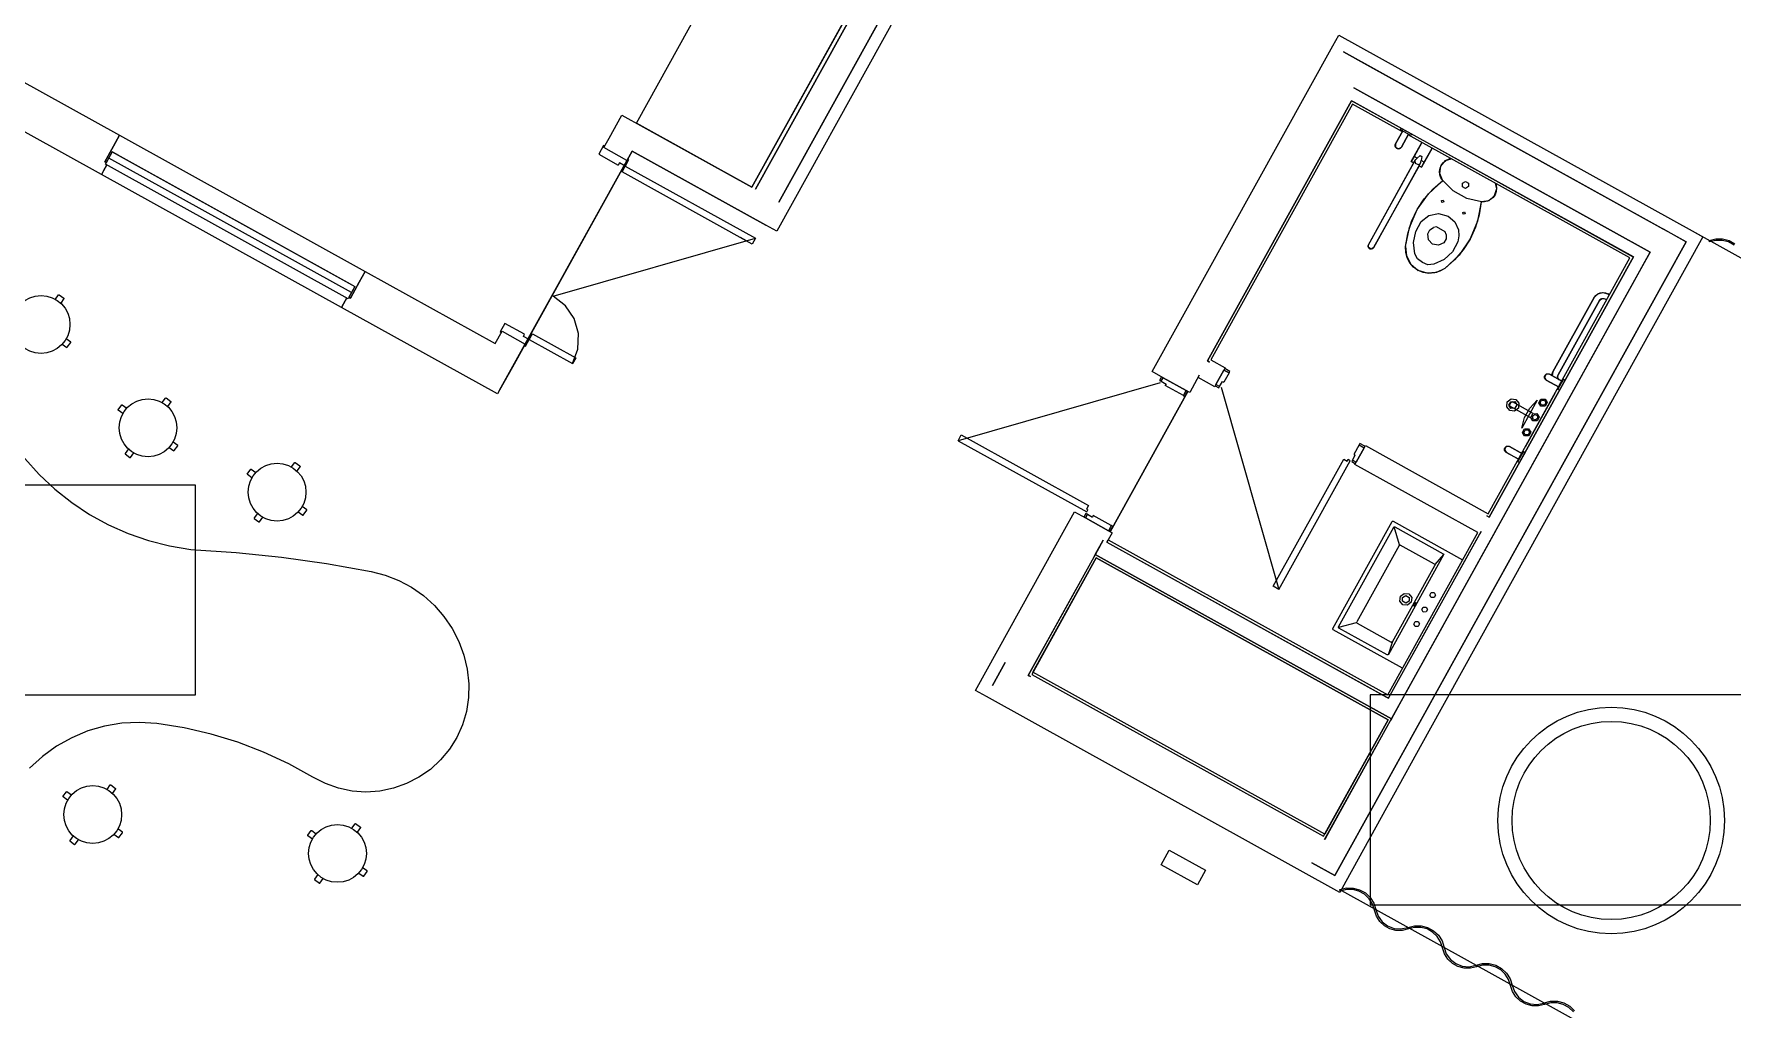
# Model space of a CAD drawing. Header units: metres. Extents: x 3.2 to 22.3, y 0.7 to 22.8.
# Drawn here: x 10.115 to 14.162, y 15.101 to 17.425 of the extents above; entities that cross this region are included whole.
import ezdxf

# ---------------------------------------------------------------- set-up
doc = ezdxf.new("R2010")
doc.units = ezdxf.units.M
for name, color, linetype in [('ARREDI', 9, 'Continuous'), ('PARETI_STRUTTURE', 7, 'Continuous'), ('WAYFINDING_RIQUADRI', 7, 'Continuous')]:
    doc.layers.add(name, color=color, linetype=linetype)

msp = doc.modelspace()

# ---------------------------------------------------------------- linework, layer by layer
at = {"layer": 'ARREDI'}
for points in [[(11.8264, 17.0595), (11.5509, 17.2122), (11.777, 17.6201), (12.0525, 17.4674)], [(13.3739, 17.1549), (13.3727, 17.1533), (13.371, 17.152), (13.3692, 17.1512), (13.3671, 17.1508), (13.3651, 17.1511), (13.3631, 17.1518), (13.3615, 17.1531), (13.3602, 17.1547), (13.3594, 17.1566), (13.3591, 17.1586), (13.3593, 17.1607), (13.3601, 17.1626), (13.3773, 17.1936), (13.3721, 17.1964), (13.374, 17.1998), (13.3981, 17.1865), (13.3962, 17.183), (13.3911, 17.1859)], [(10.3019, 17.1437), (10.8804, 16.823), (10.8642, 16.7938), (10.2857, 17.1145)], [(13.5197, 17.069), (13.5268, 17.0732), (13.534, 17.0692), (13.5341, 17.061), (13.5271, 17.0568), (13.5199, 17.0608)], [(13.4748, 17.0245), (13.4706, 17.0233), (13.4694, 17.0275), (13.4736, 17.0287)], [(13.5203, 16.9993), (13.5245, 17.0005), (13.5257, 16.9963), (13.5216, 16.9951)], [(13.7191, 16.6), (13.7174, 16.6013), (13.7161, 16.6029), (13.7153, 16.6048), (13.715, 16.6068), (13.7152, 16.6089), (13.716, 16.6108), (13.7172, 16.6124), (13.7188, 16.6137), (13.7207, 16.6145), (13.7228, 16.6149), (13.7248, 16.6146), (13.7267, 16.6139), (13.7577, 16.5967), (13.7606, 16.6018), (13.764, 16.5999), (13.7507, 16.5758), (13.7472, 16.5777), (13.7501, 16.5829)], [(13.6321, 16.5273), (13.6249, 16.5364), (13.6262, 16.548), (13.6353, 16.5552), (13.6469, 16.5539), (13.6541, 16.5448), (13.6528, 16.5332), (13.6437, 16.526)], [(13.6611, 16.4857), (13.6676, 16.5105), (13.6799, 16.533), (13.6974, 16.5518)], [(13.7394, 16.5677), (13.6695, 16.4415)], [(13.7213, 16.5465), (13.7166, 16.5379), (13.7067, 16.5377), (13.7016, 16.5461), (13.7064, 16.5547), (13.7163, 16.5549)], [(13.7082, 16.5404), (13.7048, 16.5462), (13.708, 16.552), (13.7147, 16.5521), (13.7182, 16.5464), (13.7149, 16.5405)], [(13.644, 16.5487), (13.6488, 16.5408), (13.6443, 16.5327), (13.635, 16.5325), (13.6303, 16.5404), (13.6347, 16.5485)], [(13.702, 16.5116), (13.6972, 16.503), (13.6874, 16.5028), (13.6823, 16.5112), (13.6871, 16.5199), (13.6969, 16.52)], [(13.6927, 16.518), (13.6985, 16.5148), (13.6986, 16.5082), (13.6929, 16.5048), (13.6871, 16.508), (13.687, 16.5146)], [(13.677, 16.4841), (13.6821, 16.4757), (13.6773, 16.4671), (13.6675, 16.4669), (13.6624, 16.4753), (13.6672, 16.4839)], [(13.6693, 16.4694), (13.6659, 16.4752), (13.6691, 16.481), (13.6758, 16.4811), (13.6793, 16.4754), (13.676, 16.4696)], [(13.6236, 16.4278), (13.622, 16.4291), (13.6207, 16.4307), (13.6199, 16.4326), (13.6196, 16.4346), (13.6198, 16.4367), (13.6205, 16.4386), (13.6218, 16.4402), (13.6234, 16.4415), (13.6253, 16.4424), (13.6273, 16.4427), (13.6294, 16.4424), (13.6313, 16.4417), (13.6623, 16.4245), (13.6651, 16.4296), (13.6686, 16.4277), (13.6552, 16.4036), (13.6518, 16.4055), (13.6546, 16.4107)], [(13.3773, 16.0647), (13.3703, 16.0735), (13.3716, 16.0848), (13.3804, 16.0918), (13.3916, 16.0905), (13.3987, 16.0817), (13.3974, 16.0705), (13.3885, 16.0634)], [(13.3843, 16.0867), (13.3922, 16.0823), (13.3924, 16.0732), (13.3846, 16.0686), (13.3767, 16.073), (13.3765, 16.082)], [(13.4086, 16.0699), (13.4072, 16.065), (13.4038, 16.0613), (13.4052, 16.0661)], [(13.4519, 16.0938), (13.4555, 16.0879), (13.4522, 16.0818), (13.4453, 16.0817), (13.4417, 16.0876), (13.4451, 16.0936)], [(13.4071, 16.0128), (13.4035, 16.0187), (13.4069, 16.0248), (13.4138, 16.0249), (13.4173, 16.019), (13.414, 16.013)], [(13.4329, 16.0593), (13.4364, 16.0534), (13.4331, 16.0474), (13.4262, 16.0473), (13.4226, 16.0532), (13.426, 16.0592)], [(12.8019, 15.4453), (12.821, 15.4797), (12.9071, 15.432), (12.888, 15.3975)], [(13.3097, 15.3371), (13.3051, 15.3515), (13.2971, 15.3643), (13.2861, 15.3747), (13.2729, 15.382), (13.2583, 15.3858), (13.2431, 15.3859), (13.2285, 15.3821), (13.2273, 15.3859), (13.2429, 15.3898), (13.2588, 15.3897), (13.2743, 15.3857), (13.2883, 15.3779), (13.3, 15.367), (13.3085, 15.3534), (13.3134, 15.3382), (13.3188, 15.3227), (13.3284, 15.3094), (13.3413, 15.2994), (13.3566, 15.2935), (13.373, 15.2922), (13.389, 15.2956), (13.3908, 15.2921), (13.3762, 15.2886), (13.3611, 15.2887), (13.3466, 15.2926), (13.3334, 15.2999), (13.3225, 15.3102), (13.3144, 15.3228)], [(13.4719, 15.2472), (13.4674, 15.2616), (13.4593, 15.2744), (13.4484, 15.2848), (13.4352, 15.2921), (13.4205, 15.2959), (13.4054, 15.2959), (13.3908, 15.2922), (13.3896, 15.2959), (13.4051, 15.2998), (13.4211, 15.2997), (13.4366, 15.2957), (13.4506, 15.288), (13.4622, 15.277), (13.4708, 15.2635), (13.4757, 15.2483), (13.4811, 15.2328), (13.4907, 15.2195), (13.5036, 15.2095), (13.5189, 15.2035), (13.5353, 15.2023), (13.5513, 15.2057), (13.5531, 15.2022), (13.5385, 15.1986), (13.5234, 15.1988), (13.5089, 15.2026), (13.4957, 15.2099), (13.4848, 15.2202), (13.4767, 15.2329)], [(13.6342, 15.1572), (13.6296, 15.1716), (13.6216, 15.1844), (13.6107, 15.1948), (13.5975, 15.2021), (13.5828, 15.2059), (13.5677, 15.2059), (13.5531, 15.2022), (13.5519, 15.2059), (13.5674, 15.2098), (13.5834, 15.2098), (13.5989, 15.2057), (13.6129, 15.198), (13.6245, 15.187), (13.6331, 15.1735), (13.638, 15.1583), (13.6434, 15.1428), (13.6529, 15.1295), (13.6659, 15.1195), (13.6812, 15.1136), (13.6975, 15.1123), (13.7136, 15.1157), (13.7154, 15.1122), (13.7008, 15.1087), (13.6857, 15.1088), (13.6712, 15.1126), (13.658, 15.1199), (13.647, 15.1302), (13.639, 15.1429)]]:
    msp.add_lwpolyline(points, close=True, dxfattribs=at)
for points in [[(13.3721, 17.1964), (13.374, 17.1999)], [(13.374, 17.1998), (13.3982, 17.1865)], [(13.447, 17.1527), (13.4219, 17.1074), (13.416, 17.1107), (13.3079, 16.9158), (13.3068, 16.9143), (13.3054, 16.9131), (13.3037, 16.9124), (13.3019, 16.9121), (13.3, 16.9123), (13.2983, 16.913), (13.2968, 16.9141), (13.2957, 16.9155), (13.2949, 16.9172), (13.2947, 16.9191), (13.2949, 16.9209), (13.2956, 16.9226), (13.4036, 17.1175), (13.3977, 17.1208), (13.4228, 17.1661), (13.4044, 17.1328)], [(13.3773, 17.1936), (13.3601, 17.1626), (13.3602, 17.1547), (13.3671, 17.1508), (13.3739, 17.1549), (13.3911, 17.1859)], [(13.3962, 17.183), (13.3721, 17.1964)], [(13.3981, 17.1865), (13.3962, 17.183)], [(10.8723, 16.8084), (10.2938, 17.1291)], [(13.2956, 16.9226), (13.4063, 17.1224), (13.4071, 17.1172), (13.4139, 17.1135), (13.4187, 17.1155)], [(13.308, 16.9158), (13.4187, 17.1155), (13.42, 17.1191), (13.4212, 17.1235)], [(13.384, 16.9181), (13.389, 16.9487), (13.3982, 16.9782), (13.4115, 17.0061), (13.4285, 17.0319), (13.449, 17.0551), (13.4726, 17.0752), (13.4683, 17.0818), (13.4657, 17.0894), (13.4651, 17.0973), (13.4664, 17.1052), (13.4695, 17.1125), (13.4744, 17.1188), (13.4806, 17.1237), (13.4878, 17.127), (13.492, 17.1277)], [(13.4044, 17.1328), (13.3977, 17.1208)], [(13.3977, 17.1208), (13.4036, 17.1175)], [(13.4117, 17.1287), (13.4044, 17.1328)], [(13.4063, 17.1224), (13.4087, 17.1254), (13.4117, 17.1287), (13.419, 17.1349), (13.4226, 17.133), (13.4212, 17.1235)], [(13.4285, 17.1194), (13.4212, 17.1235)], [(13.4219, 17.1074), (13.4285, 17.1194), (13.447, 17.1527)], [(13.4719, 17.076), (13.4653, 17.0922), (13.4679, 17.1094), (13.4792, 17.1228), (13.4926, 17.1274)], [(13.416, 17.1107), (13.4219, 17.1074)], [(13.5982, 17.0688), (13.5998, 17.065), (13.6008, 17.0571), (13.5999, 17.0492), (13.5972, 17.0417), (13.5926, 17.0352), (13.5867, 17.0299), (13.5796, 17.0262), (13.5719, 17.0244), (13.5639, 17.0245), (13.5594, 16.9939), (13.5506, 16.9643), (13.5377, 16.9361), (13.5211, 16.9101), (13.5009, 16.8866), (13.4776, 16.8662), (13.466, 16.8594), (13.4531, 16.8553), (13.4396, 16.8543), (13.4263, 16.8563), (13.4138, 16.8614), (13.4028, 16.8693), (13.394, 16.8796), (13.3878, 16.8915), (13.3844, 16.9046), (13.384, 16.9181), (13.3863, 16.8958), (13.3967, 16.8759), (13.4138, 16.8614)], [(13.3841, 16.9181), (13.3931, 16.9636), (13.4115, 17.0062), (13.4384, 17.044), (13.4727, 17.0752)], [(13.565, 17.0244), (13.5297, 17.0329), (13.4978, 17.0506), (13.4719, 17.076)], [(13.5976, 17.0692), (13.6008, 17.0553), (13.5954, 17.0387), (13.5822, 17.0273), (13.565, 17.0244)], [(13.4212, 16.9776), (13.4396, 16.9922), (13.4627, 16.9969), (13.4854, 16.9906)], [(13.5639, 17.0247), (13.5555, 16.979), (13.5378, 16.9362), (13.5114, 16.898), (13.4776, 16.8662)], [(13.4059, 16.9012), (13.4028, 16.9279), (13.4081, 16.9542), (13.4212, 16.9776)], [(13.4371, 16.9485), (13.4419, 16.9579), (13.4509, 16.9634)], [(13.4575, 16.9653), (13.4509, 16.9634)], [(13.4787, 16.9535), (13.4575, 16.9653)], [(13.4854, 16.9906), (13.5011, 16.977), (13.51, 16.9582)], [(13.51, 16.9582), (13.5113, 16.9436), (13.5084, 16.9293)], [(13.308, 16.9158), (13.3019, 16.9121), (13.2957, 16.9156), (13.2955, 16.9226)], [(13.4753, 16.9273), (13.4624, 16.9211), (13.4484, 16.9238), (13.4387, 16.9343), (13.4371, 16.9485)], [(13.5084, 16.9293), (13.4955, 16.9057), (13.4759, 16.8873), (13.4517, 16.8758)], [(13.4806, 16.9469), (13.4807, 16.9364), (13.4753, 16.9273)], [(13.4806, 16.9469), (13.4787, 16.9535)], [(14.1667, 16.9217), (14.1534, 16.9291), (14.1386, 16.9329), (14.1234, 16.9329), (14.1086, 16.9291), (14.1074, 16.9329), (14.1231, 16.9368), (14.1392, 16.9368), (14.1548, 16.9328), (14.169, 16.9249)], [(13.4242, 16.8802), (13.4126, 16.8886), (13.4059, 16.9012)], [(13.4517, 16.8758), (13.4374, 16.8748), (13.4242, 16.8802)], [(13.4776, 16.8662), (13.4575, 16.8563), (13.4351, 16.8546), (13.4138, 16.8614)], [(10.1664, 16.7925), (10.1743, 16.8033)], [(10.1743, 16.8033), (10.1754, 16.8035)], [(10.1754, 16.8035), (10.1869, 16.7951)], [(10.187, 16.794), (10.1791, 16.7832)], [(10.1869, 16.7951), (10.187, 16.794)], [(13.7326, 16.6106), (13.7329, 16.6136), (13.7352, 16.6194), (13.8334, 16.7964), (13.8371, 16.8015), (13.842, 16.8054), (13.8477, 16.8079), (13.854, 16.8088), (13.8602, 16.8081), (13.866, 16.8058), (13.8701, 16.8035), (13.866, 16.8058)], [(13.8334, 16.7964), (13.7352, 16.6194)], [(13.7486, 16.6018), (13.7478, 16.6027), (13.7468, 16.6051), (13.7464, 16.6076), (13.7467, 16.6102), (13.7476, 16.6126), (13.8458, 16.7896), (13.8473, 16.7916), (13.8493, 16.7932), (13.8517, 16.7943), (13.8542, 16.7946), (13.8567, 16.7943), (13.8591, 16.7934), (13.8633, 16.7911)], [(13.8334, 16.7964), (13.842, 16.8054), (13.8539, 16.8088), (13.866, 16.8058)], [(13.8458, 16.7896), (13.8517, 16.7943), (13.8591, 16.7934)], [(13.8591, 16.7934), (13.8633, 16.7911)], [(13.8458, 16.7896), (13.7476, 16.6126)], [(10.1829, 16.6858), (10.1937, 16.6779)], [(10.203, 16.6906), (10.1922, 16.6985)], [(10.1937, 16.6779), (10.1948, 16.6781)], [(10.1948, 16.6781), (10.2032, 16.6895)], [(10.2032, 16.6895), (10.203, 16.6906)], [(13.7577, 16.5967), (13.7267, 16.6139), (13.7188, 16.6137), (13.715, 16.6068), (13.7191, 16.6), (13.7501, 16.5829)], [(13.7352, 16.6194), (13.733, 16.6104)], [(13.7501, 16.6009), (13.7468, 16.6051), (13.7476, 16.6126)], [(13.7472, 16.5777), (13.7606, 16.6018)], [(13.764, 16.5999), (13.7507, 16.5758)], [(13.7606, 16.6018), (13.764, 16.5999)], [(10.4213, 16.5463), (10.4292, 16.5572)], [(10.4292, 16.5572), (10.4303, 16.5573)], [(10.4303, 16.5573), (10.4418, 16.5489)], [(13.7507, 16.5758), (13.7472, 16.5777)], [(10.3163, 16.5295), (10.3247, 16.541)], [(10.3165, 16.5284), (10.3163, 16.5295)], [(10.3273, 16.5205), (10.3165, 16.5284)], [(10.3247, 16.541), (10.3258, 16.5411)], [(10.3258, 16.5411), (10.3366, 16.5332)], [(10.4419, 16.5478), (10.434, 16.537)], [(10.4418, 16.5489), (10.4419, 16.5478)], [(13.6824, 16.5101), (13.6327, 16.5376), (13.6323, 16.5412), (13.6351, 16.5464), (13.6385, 16.5479)], [(13.6881, 16.5204), (13.6385, 16.5479)], [(10.3404, 16.4359), (10.3325, 16.425)], [(10.4378, 16.4396), (10.4486, 16.4317)], [(10.4579, 16.4444), (10.4471, 16.4524)], [(10.4486, 16.4317), (10.4497, 16.4319)], [(10.4497, 16.4319), (10.4581, 16.4433)], [(10.4581, 16.4433), (10.4579, 16.4444)], [(13.6623, 16.4245), (13.6313, 16.4417), (13.6234, 16.4415), (13.6196, 16.4346), (13.6236, 16.4279), (13.6546, 16.4107)], [(13.6518, 16.4055), (13.6651, 16.4296)], [(13.6651, 16.4296), (13.6686, 16.4277)], [(10.0933, 16.4135), (10.1276, 16.3753), (10.165, 16.34), (10.2053, 16.3081), (10.2481, 16.2797), (10.2931, 16.255), (10.3401, 16.2342), (10.3886, 16.2174), (10.4384, 16.2048), (10.4891, 16.1964), (10.5972, 16.189), (10.705, 16.1778), (10.8123, 16.1628), (10.9191, 16.144), (10.9527, 16.1354), (10.985, 16.1228), (11.0155, 16.1063), (11.0439, 16.0864), (11.0696, 16.0631), (11.0924, 16.0369), (11.1118, 16.0082), (11.1276, 15.9773), (11.1397, 15.9448), (11.1477, 15.9111), (11.1516, 15.8766), (11.151, 15.8435), (11.1461, 15.8107), (11.1367, 15.7789), (11.1231, 15.7486), (11.1056, 15.7205), (11.0845, 15.695), (11.0601, 15.6725), (11.0329, 15.6536), (11.0034, 15.6385), (10.9721, 15.6275), (10.9397, 15.6208), (10.9066, 15.6185), (10.8735, 15.6208), (10.8411, 15.6274), (10.8098, 15.6384), (10.7803, 15.6535), (10.7225, 15.6855), (10.6626, 15.7135), (10.6009, 15.7372), (10.5377, 15.7565), (10.4733, 15.7714), (10.408, 15.7817), (10.3665, 15.7844), (10.3249, 15.7823), (10.2839, 15.7755), (10.2439, 15.7639), (10.2055, 15.7479), (10.1692, 15.7275), (10.1355, 15.7031), (10.1048, 15.675)], [(10.3325, 16.425), (10.3327, 16.4239)], [(10.3327, 16.4239), (10.3441, 16.4156)], [(10.3441, 16.4156), (10.3452, 16.4157)], [(10.3452, 16.4157), (10.3532, 16.4266)], [(10.7289, 16.3929), (10.7368, 16.4037)], [(10.7368, 16.4037), (10.7379, 16.4039)], [(10.7379, 16.4039), (10.7493, 16.3955)], [(10.7495, 16.3944), (10.7416, 16.3836)], [(10.7493, 16.3955), (10.7495, 16.3944)], [(13.6552, 16.4036), (13.6518, 16.4055)], [(13.6686, 16.4277), (13.6552, 16.4036)], [(10.6239, 16.3761), (10.6323, 16.3876)], [(10.6241, 16.375), (10.6239, 16.3761)], [(10.6349, 16.3671), (10.6241, 16.375)], [(10.6323, 16.3876), (10.6334, 16.3877)], [(10.6334, 16.3877), (10.6442, 16.3798)], [(10.648, 16.2824), (10.6401, 16.2716)], [(10.6401, 16.2716), (10.6403, 16.2705)], [(10.6403, 16.2705), (10.6517, 16.2621)], [(10.6528, 16.2623), (10.6607, 16.2731)], [(10.7454, 16.2862), (10.7562, 16.2783)], [(10.7655, 16.291), (10.7547, 16.299)], [(10.7562, 16.2783), (10.7573, 16.2785)], [(10.7573, 16.2785), (10.7657, 16.2899)], [(10.7657, 16.2899), (10.7655, 16.291)], [(10.6517, 16.2622), (10.6528, 16.2623)], [(13.2108, 16.008), (13.3521, 16.2628)], [(13.2242, 16.0118), (13.3559, 16.2494)], [(13.3521, 16.2628), (13.3532, 16.2637), (13.3547, 16.2636)], [(13.3548, 16.2636), (13.52, 16.1719)], [(13.3559, 16.2494), (13.3571, 16.2504), (13.3586, 16.2502)], [(13.3694, 16.2073), (13.3571, 16.2504)], [(13.3586, 16.2502), (13.4739, 16.1862)], [(13.3685, 16.2056), (13.2676, 16.0236)], [(13.3685, 16.2056), (13.3696, 16.2065), (13.3711, 16.2064)], [(13.4528, 16.1611), (13.3711, 16.2064)], [(13.4739, 16.1862), (13.4749, 16.1851), (13.4747, 16.1836)], [(13.4747, 16.1836), (13.343, 15.946)], [(13.3527, 15.9764), (13.4536, 16.1584)], [(13.4528, 16.1611), (13.4537, 16.1599), (13.4536, 16.1584)], [(13.4545, 16.1602), (13.475, 16.1844)], [(13.2116, 16.0053), (13.2106, 16.0065), (13.2108, 16.008)], [(13.3769, 15.9137), (13.2116, 16.0053)], [(13.2666, 16.0219), (13.224, 16.0103)], [(13.2249, 16.0091), (13.224, 16.0103), (13.2242, 16.0118)], [(13.3403, 15.9452), (13.225, 16.0091)], [(13.2684, 16.0209), (13.2674, 16.0221), (13.2676, 16.0236)], [(13.2684, 16.0209), (13.35, 15.9757)], [(13.343, 15.9459), (13.3418, 15.945), (13.3403, 15.9452)], [(13.3517, 15.9747), (13.3424, 15.9453)], [(13.3527, 15.9764), (13.3515, 15.9755), (13.35, 15.9757)], [(10.2895, 15.6246), (10.2974, 15.6354)], [(10.2974, 15.6354), (10.2985, 15.6356)], [(10.2985, 15.6356), (10.31, 15.6272)], [(10.3101, 15.6261), (10.3022, 15.6153)], [(10.31, 15.6272), (10.3101, 15.6261)], [(10.1845, 15.6078), (10.1929, 15.6193)], [(10.1847, 15.6067), (10.1845, 15.6078)], [(10.1955, 15.5988), (10.1847, 15.6067)], [(10.1929, 15.6193), (10.194, 15.6194)], [(10.194, 15.6194), (10.2048, 15.6115)], [(10.8728, 15.5322), (10.8808, 15.543)], [(10.8808, 15.543), (10.8819, 15.5432)], [(10.8819, 15.5432), (10.8933, 15.5348)], [(10.2086, 15.5141), (10.2007, 15.5033)], [(10.2007, 15.5033), (10.2009, 15.5022)], [(10.2009, 15.5022), (10.2123, 15.4938)], [(10.2134, 15.494), (10.2213, 15.5048)], [(10.306, 15.5179), (10.3168, 15.51)], [(10.3261, 15.5227), (10.3153, 15.5306)], [(10.3168, 15.51), (10.3179, 15.5102)], [(10.3179, 15.5102), (10.3263, 15.5216)], [(10.3263, 15.5216), (10.3261, 15.5227)], [(10.7679, 15.5154), (10.7763, 15.5268)], [(10.768, 15.5143), (10.7679, 15.5154)], [(10.7789, 15.5064), (10.768, 15.5143)], [(10.7763, 15.5268), (10.7774, 15.527)], [(10.7774, 15.527), (10.7882, 15.5191)], [(10.8935, 15.5337), (10.8855, 15.5229)], [(10.8933, 15.5348), (10.8935, 15.5337)], [(10.2123, 15.4938), (10.2134, 15.494)], [(10.792, 15.4217), (10.7841, 15.4109)], [(10.8894, 15.4255), (10.9002, 15.4176)], [(10.9095, 15.4303), (10.8986, 15.4382)], [(10.9002, 15.4176), (10.9013, 15.4178)], [(10.9013, 15.4178), (10.9096, 15.4292)], [(10.9096, 15.4292), (10.9095, 15.4303)], [(10.7841, 15.4109), (10.7842, 15.4098)], [(10.7842, 15.4098), (10.7957, 15.4014)], [(10.7957, 15.4014), (10.7968, 15.4016)], [(10.7968, 15.4016), (10.8047, 15.4124)], [(13.7839, 15.0944), (13.7729, 15.1048), (13.7597, 15.1122), (13.7451, 15.1159), (13.73, 15.116), (13.7154, 15.1122), (13.7142, 15.116), (13.7297, 15.1199), (13.7457, 15.1198), (13.7612, 15.1158), (13.7752, 15.108), (13.7868, 15.0971)]]:
    msp.add_lwpolyline(points, dxfattribs=at)
for centre, radius in [((10.1323, 16.7326), 0.0689), ((10.3872, 16.4864), 0.0689), ((10.6948, 16.333), 0.0689), ((13.874, 15.5506), 0.27), ((13.874, 15.5506), 0.2362), ((10.2554, 15.5647), 0.0689), ((10.8387, 15.4723), 0.0689)]:
    msp.add_circle(centre, radius, dxfattribs=at)
at = {"layer": 'PARETI_STRUTTURE'}
for points in [[(11.8264, 17.0595), (12.9403, 19.0689)], [(12.9403, 19.0689), (12.9489, 19.0641), (11.835, 17.0547)], [(11.835, 17.0547), (12.9489, 19.0641)], [(12.845, 18.7469), (11.8901, 17.0242)], [(12.8565, 18.7067), (11.8854, 16.9548), (11.8595, 16.9691)], [(11.8901, 17.0242), (12.8307, 18.7211)], [(9.3425, 17.7251), (10.3194, 17.1835)], [(10.2815, 17.0988), (10.2767, 17.0902), (9.2928, 17.6356)], [(13.2106, 17.3963), (13.2249, 17.4221), (14.0669, 16.9554)], [(12.8061, 16.6057), (12.7803, 16.6201), (13.2106, 17.3963)], [(13.2364, 17.382), (13.2915, 17.3514)], [(14.0525, 16.9295), (13.2364, 17.382)], [(13.2915, 17.3514), (13.9974, 16.9601)], [(13.9669, 16.905), (13.2609, 17.2963)], [(13.2609, 17.2963), (13.2696, 17.2915)], [(13.2696, 17.2915), (13.9669, 16.905), (13.9526, 16.8791)], [(13.2552, 17.2657), (12.9116, 16.6458)], [(12.9168, 16.643), (12.9116, 16.6458), (13.2552, 17.2657), (13.2604, 17.2628)], [(13.2575, 17.2577), (12.9196, 16.6481)], [(13.9268, 16.8935), (13.2552, 17.2657)], [(13.3763, 17.1918), (13.2575, 17.2577)], [(13.2604, 17.2629), (13.9216, 16.8963)], [(11.4859, 17.1762), (11.5164, 17.2313), (11.8264, 17.0595)], [(10.2876, 17.1179), (10.2841, 17.1198), (10.3051, 17.1577)], [(10.3051, 17.1577), (10.2841, 17.1198)], [(10.3194, 17.1835), (10.3051, 17.1577), (10.3194, 17.1835), (10.9049, 16.859)], [(11.4726, 17.1588), (11.4612, 17.1381)], [(11.4754, 17.1573), (11.4726, 17.1588)], [(11.541, 17.1457), (11.5286, 17.1233), (11.4735, 17.1538), (11.4859, 17.1762)], [(11.4735, 17.1538), (11.4754, 17.1573)], [(13.9187, 16.8912), (13.3901, 17.1842)], [(10.3019, 17.1438), (10.2876, 17.1179)], [(10.3136, 17.1373), (10.3019, 17.1437)], [(10.3136, 17.1373), (10.8687, 16.8295), (10.8804, 16.823), (10.8661, 16.7972)], [(11.225, 16.5757), (11.541, 17.1457), (11.8595, 16.9691)], [(11.541, 17.1457), (11.2556, 16.6308)], [(11.3989, 16.6392), (11.4115, 16.6739), (11.4128, 16.7108), (11.4026, 16.7464), (11.382, 16.777), (11.3528, 16.7998), (11.8346, 16.9379), (11.8269, 16.9241), (11.517, 17.0959), (11.5246, 17.1097), (11.5109, 17.1173), (11.508, 17.1122)], [(11.4612, 17.1381), (11.508, 17.1122)], [(11.5286, 17.1233), (11.4735, 17.1538)], [(11.5247, 17.1097), (11.5332, 17.1252)], [(11.5305, 17.1267), (11.5286, 17.1233)], [(11.5332, 17.1252), (11.5305, 17.1267)], [(11.8595, 16.9691), (11.541, 17.1457)], [(10.2815, 17.0988), (10.2767, 17.0902)], [(10.8531, 16.7819), (10.8483, 16.7733), (10.2767, 17.0902)], [(11.5246, 17.1097), (11.8346, 16.9379)], [(14.0669, 16.9554), (16.87, 15.4014), (16.0072, 13.8449), (13.2323, 15.3831)], [(13.9975, 16.9601), (14.0525, 16.9295), (13.4151, 15.7797)], [(14.0669, 16.9554), (14.0927, 16.941), (13.4398, 15.7633)], [(14.0669, 16.9554), (16.87, 15.4014)], [(11.8132, 16.9317), (11.7994, 16.9394)], [(13.414, 15.7776), (14.0525, 16.9295)], [(13.36, 15.8102), (13.9669, 16.905)], [(13.9526, 16.8791), (13.3696, 15.8274)], [(13.9216, 16.8963), (13.9268, 16.8935), (13.5831, 16.2736), (13.578, 16.2765)], [(13.5808, 16.2816), (13.9187, 16.8912)], [(13.5831, 16.2736), (13.9268, 16.8935)], [(10.9049, 16.859), (10.8906, 16.8332), (10.8696, 16.7953), (10.8661, 16.7972)], [(10.8906, 16.8332), (10.9049, 16.859), (11.2148, 16.6872)], [(10.8661, 16.7972), (10.8696, 16.7953), (10.8906, 16.8332)], [(11.225, 16.5757), (11.2203, 16.5671), (10.8483, 16.7733), (10.8531, 16.7819)], [(11.2148, 16.6872), (11.231, 16.7165)], [(11.2378, 16.7352), (11.2264, 16.7146)], [(11.2264, 16.7146), (11.2291, 16.713)], [(11.2291, 16.713), (11.231, 16.7165)], [(11.231, 16.7165), (11.2861, 16.6859), (11.2556, 16.6308)], [(11.231, 16.7165), (11.2861, 16.6859)], [(11.2847, 16.7093), (11.2378, 16.7352)], [(11.2818, 16.7041), (11.2847, 16.7093)], [(11.2956, 16.6964), (11.2818, 16.7041)], [(11.2861, 16.6859), (11.2842, 16.6825)], [(11.2842, 16.6825), (11.287, 16.681)], [(11.287, 16.681), (11.2956, 16.6965), (11.3032, 16.7102), (11.4065, 16.653), (11.3989, 16.6392)], [(11.2956, 16.6964), (11.3989, 16.6392)], [(12.9116, 16.6458), (12.9168, 16.643)], [(12.9197, 16.6481), (12.9541, 16.6291)], [(11.2556, 16.6308), (11.225, 16.5757)], [(12.7994, 16.5937), (12.3177, 16.4556), (12.3253, 16.4693), (12.6284, 16.3013), (12.6236, 16.2927), (12.627, 16.2908)], [(12.8027, 16.6076), (12.7979, 16.599)], [(12.7979, 16.599), (12.8013, 16.5971), (12.8061, 16.6057)], [(12.8013, 16.5971), (12.8061, 16.6057), (12.8612, 16.5752)], [(12.8013, 16.5971), (12.8134, 16.5904)], [(12.8612, 16.5752), (12.8061, 16.6057)], [(12.8925, 16.6114), (12.8698, 16.5704)], [(12.8897, 16.6062), (12.8925, 16.6114)], [(12.9321, 16.5895), (12.9293, 16.5843), (12.8897, 16.6062)], [(12.9512, 16.6239), (12.9321, 16.5895)], [(12.9407, 16.5847), (12.9321, 16.5895), (12.9512, 16.6239)], [(12.9407, 16.5847), (12.9474, 16.5967)], [(12.9474, 16.5967), (12.9509, 16.5948)], [(12.9512, 16.6239), (12.9633, 16.6172), (12.9509, 16.5948)], [(12.9541, 16.6291), (12.9512, 16.6239)], [(12.9633, 16.6172), (12.9512, 16.6239)], [(12.9652, 16.6207), (12.9531, 16.6273)], [(12.9633, 16.6172), (12.9652, 16.6207)], [(12.8655, 16.5728), (12.6803, 16.2388)], [(12.6803, 16.2388), (12.8655, 16.5728)], [(12.8134, 16.5904), (12.8115, 16.587)], [(12.8612, 16.5752), (12.8545, 16.5631), (12.8115, 16.587)], [(12.8545, 16.5631), (12.8612, 16.5752)], [(12.8545, 16.5631), (12.858, 16.5612)], [(12.858, 16.5612), (12.8646, 16.5733)], [(12.8698, 16.5704), (12.8612, 16.5752)], [(12.9302, 16.586), (12.9388, 16.5812)], [(12.9388, 16.5812), (12.9407, 16.5847), (12.9321, 16.5895)], [(12.9442, 16.5828), (13.0823, 16.101), (13.0685, 16.1087), (13.2365, 16.4117), (13.2451, 16.4069), (13.247, 16.4104)], [(12.3177, 16.4556), (12.6242, 16.2857), (12.627, 16.2908)], [(13.2732, 16.4454), (13.2608, 16.423)], [(13.2732, 16.4454), (13.2853, 16.4387), (13.2662, 16.4043)], [(13.2662, 16.4043), (13.2853, 16.4387)], [(13.2751, 16.4488), (13.2732, 16.4454), (13.2853, 16.4387)], [(13.2872, 16.4422), (13.2751, 16.4488)], [(13.2853, 16.4387), (13.2881, 16.4439), (13.5808, 16.2816)], [(13.0823, 16.101), (13.2522, 16.4075), (13.247, 16.4104)], [(13.2576, 16.4091), (13.2557, 16.4056)], [(13.2557, 16.4056), (13.2643, 16.4008)], [(13.2662, 16.4043), (13.2576, 16.4091), (13.2642, 16.4211)], [(13.2576, 16.4091), (13.2662, 16.4043)], [(13.2608, 16.423), (13.2642, 16.4211)], [(13.2633, 16.3991), (13.2662, 16.4043)], [(13.556, 16.2369), (13.2633, 16.3991)], [(12.572, 16.2444), (12.5951, 16.286)], [(12.5951, 16.286), (12.6209, 16.2717)], [(12.6223, 16.2822), (12.6175, 16.2736)], [(12.6209, 16.2717), (12.6257, 16.2803), (12.6378, 16.2736)], [(12.6257, 16.2803), (12.6209, 16.2717)], [(12.6209, 16.2717), (12.676, 16.2411)], [(12.6827, 16.2532), (12.676, 16.2411), (12.6209, 16.2717)], [(12.6257, 16.2803), (12.6223, 16.2822)], [(12.6397, 16.2771), (12.6378, 16.2736)], [(12.6827, 16.2532), (12.6397, 16.2771)], [(13.578, 16.2765), (13.5831, 16.2736)], [(12.385, 15.8461), (12.3592, 15.8604), (12.572, 16.2444)], [(12.676, 16.2411), (12.6846, 16.2364), (12.6722, 16.214), (13.3386, 15.8446)], [(12.6722, 16.214), (13.3437, 15.8417), (13.5612, 16.234)], [(12.6862, 16.2513), (12.6827, 16.2532), (12.676, 16.2411)], [(12.6795, 16.2392), (12.6862, 16.2513)], [(13.3415, 15.8498), (13.556, 16.2369)], [(13.3437, 15.8417), (13.5641, 16.2392)], [(13.564, 16.2392), (13.5612, 16.234)], [(12.6529, 16.1995), (12.4849, 15.8964)], [(13.3696, 15.8274), (13.3505, 15.793), (12.6445, 16.1843), (12.6636, 16.2188)], [(12.6636, 16.2188), (12.6529, 16.1995)], [(12.6722, 16.214), (12.6751, 16.2192), (13.3414, 15.8498)], [(12.4901, 15.8936), (12.4849, 15.8964), (12.6417, 16.1792)], [(12.6468, 16.1763), (12.493, 15.8987)], [(12.6417, 16.1792), (12.6445, 16.1843), (13.3505, 15.793)], [(13.3425, 15.7907), (12.6468, 16.1763)], [(12.3993, 15.8719), (12.4298, 15.927)], [(12.4298, 15.927), (12.3993, 15.8719)], [(12.4849, 15.8964), (12.4901, 15.8936)], [(12.493, 15.8987), (13.1886, 15.5131)], [(13.2413, 15.4051), (13.227, 15.3793), (12.385, 15.8461)], [(13.3438, 15.8417), (13.3386, 15.8446)], [(13.1886, 15.5131), (13.3425, 15.7907)], [(13.1909, 15.5051), (13.36, 15.8102)], [(13.3476, 15.7878), (13.1938, 15.5103)], [(13.3505, 15.793), (13.3476, 15.7878)], [(13.4151, 15.7797), (13.2155, 15.4195), (13.1604, 15.45)], [(13.2154, 15.4195), (13.414, 15.7776)], [(13.4398, 15.7633), (13.2413, 15.4051)], [(13.1938, 15.5103), (13.1909, 15.5051)], [(13.1604, 15.45), (13.2155, 15.4195)], [(16.87, 15.4014), (16.0072, 13.8449), (13.2323, 15.3831)]]:
    msp.add_lwpolyline(points, dxfattribs=at)
for points in [[(10.2815, 17.0988), (10.2891, 17.1126)], [(10.8608, 16.7957), (10.8531, 16.7819)], [(12.4958, 15.9039), (12.6468, 16.1763), (13.3425, 15.7907), (13.1915, 15.5183)]]:
    msp.add_lwpolyline(points, close=True, dxfattribs=at)
at = {"layer": 'WAYFINDING_RIQUADRI'}
for points in [[(8.5, 15.85), (10.5, 15.85), (10.5, 16.35), (8.5, 16.35)], [(13.3, 15.35), (16.5, 15.35), (16.5, 15.85), (13.3, 15.85)]]:
    msp.add_lwpolyline(points, close=True, dxfattribs=at)

doc.saveas('drawing.dxf')
